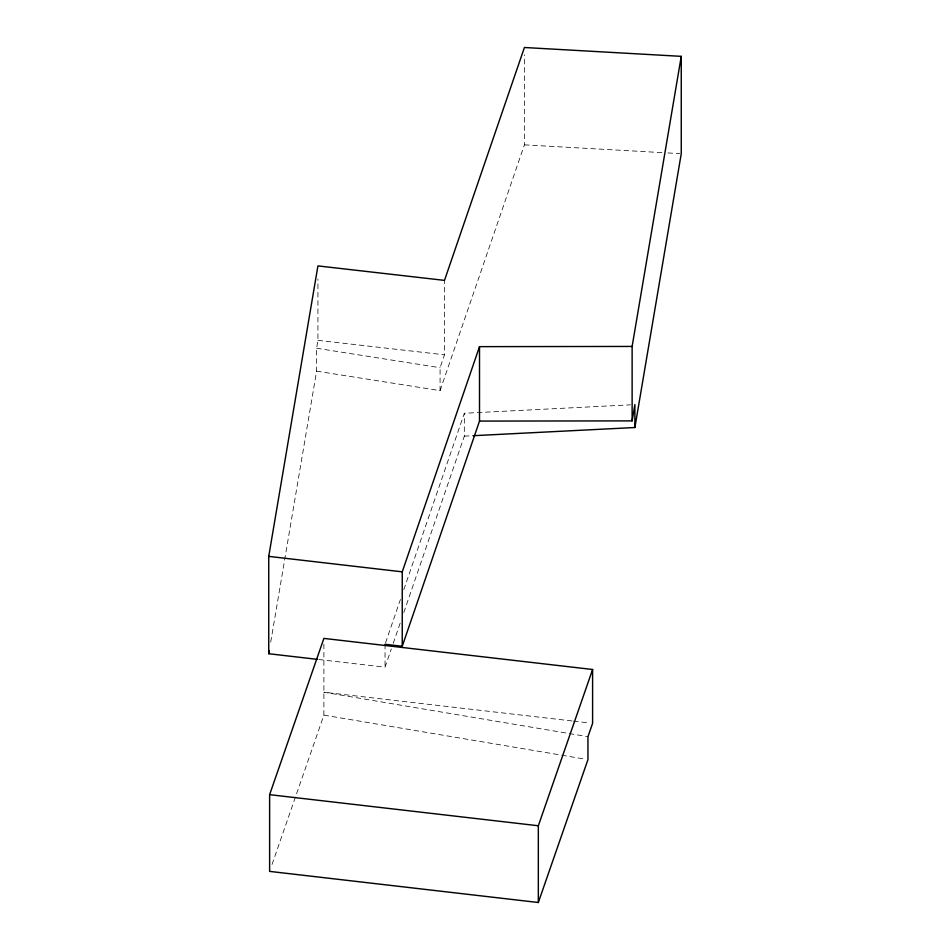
<?xml version="1.0" encoding="UTF-8"?>
<svg xmlns="http://www.w3.org/2000/svg" width="950" height="950" viewBox="0 0 950 950"><rect width="100%" height="100%" fill="white"/><g stroke="black" fill="none" stroke-linecap="round" stroke-linejoin="round"><path stroke-width="0.71" stroke-dasharray="4.75 3.56" d="M270.726 642.069L316.599 371.153L316.599 348.246L317.929 340.338L317.929 279.039M316.599 371.153L440.076 390.616L440.076 367.709L444.493 354.813L444.493 280.381M440.076 390.616L524.412 144.839L524.412 54.803M385.522 642.889L400.425 599.474M403.786 589.677L464.324 413.25L630.479 404.831M318.796 659.526L385.047 667.185L391.293 648.992M393.217 643.387L400.425 622.381M403.786 612.584L464.324 436.157L464.324 413.25M272.044 864.417L323.891 715.124L323.891 644.219M464.324 436.157L473.147 435.706M524.412 144.839L662.019 152.618M667.933 152.95L679.773 153.615M317.929 340.338L444.493 354.813M572.043 720.955L323.891 692.229L587.955 736.701M573.503 721.121L589.665 722.986M316.599 348.246L440.076 367.709M323.891 715.124L560.227 754.941M561.688 755.191L585.034 759.121M385.047 644.29L385.047 667.185"/><path stroke-width="1.43" d="M317.324 659.347L268.743 653.731L268.743 556.379L317.929 265.905L444.493 280.381L524.412 47.5L681.257 56.347L681.257 153.698L634.885 427.512L473.147 435.706M268.743 653.731L269.242 650.809M385.047 644.29L402.242 646.273L479.512 421.088L632.13 420.886L632.13 346.441L681.257 56.347M632.13 420.886L634.885 404.605L634.885 427.512M402.242 646.273L402.242 571.841L479.512 346.643L632.13 346.441M269.622 794.663L323.891 638.4L592.598 669.501L592.598 723.33L587.955 736.701L587.955 759.608L538.329 902.5L269.622 871.387L269.622 794.663L538.329 825.764L592.598 669.501M268.743 556.379L402.242 571.841M538.329 825.764L538.329 902.5M479.512 346.643L479.512 421.088"/></g></svg>
